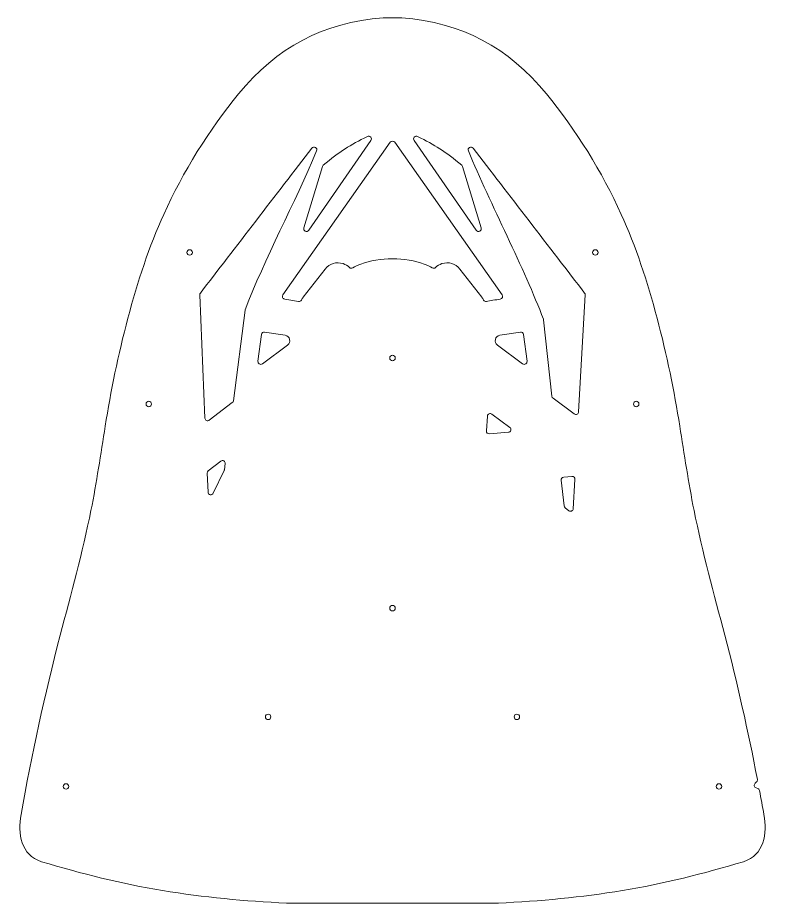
# Model space of a CAD drawing. Header units: millimetres. Extents: x -1094 to 1185, y 216 to 570.
# Drawn here: x -112.2 to 162.2, y 215.8 to 540 of the extents above; entities that cross this region are included whole.
import ezdxf

# ---------------------------------------------------------------- set-up
doc = ezdxf.new("R2010")
doc.units = ezdxf.units.MM
doc.header["$MEASUREMENT"] = 0
doc.layers.add('Camada 1', color=7, linetype='Continuous')

msp = doc.modelspace()

# ---------------------------------------------------------------- linework, layer by layer
at = {"layer": 'Camada 1', "lineweight": 20}
msp.add_open_spline([(153.4452, 230.9942), (138.8519, 226.5768), (124.1897, 222.9255), (109.142, 220.4258), (94.1027, 217.9274), (78.9741, 216.6047), (63.7601, 215.7771), (63.5611, 215.7662), (63.3619, 215.7608), (63.1626, 215.7608), (37.7162, 215.7608), (12.2698, 215.7608), (-13.1766, 215.7608), (-13.3759, 215.7608), (-13.5751, 215.7662), (-13.7741, 215.7771), (-28.988, 216.6047), (-44.1167, 217.9274), (-59.1559, 220.4257), (-74.2035, 222.9255), (-88.8656, 226.5768), (-103.4588, 230.9941), (-111.0886, 233.3034), (-112.1837, 241.418), (-110.9695, 248.2148), (-107.0148, 270.3543), (-102.3489, 292.1263), (-96.6316, 313.8814), (-92.633, 329.0967), (-88.4948, 344.1584), (-85.3719, 359.5927), (-83.2963, 369.8508), (-81.8241, 380.1585), (-80.1564, 390.4833), (-76.0948, 415.6289), (-69.2646, 444.8019), (-58.7455, 468.0038), (-51.7699, 483.3898), (-42.064, 499.1117), (-31.3272, 512.1546), (-17.4869, 528.9675), (-0.2344, 538.4467), (21.6083, 539.9093), (21.6944, 539.915), (21.7805, 539.9197), (21.8667, 539.9234), (21.9054, 539.9252), (21.9435, 539.9269), (21.9814, 539.9285), (23.3601, 539.993), (26.626, 539.9931), (28.0046, 539.9286), (28.0439, 539.9269), (28.0835, 539.9252), (28.1237, 539.9233), (28.2083, 539.9196), (28.2929, 539.9149), (28.3775, 539.9093), (50.2202, 538.4467), (67.4728, 528.9676), (81.3132, 512.1546), (92.05, 499.1117), (101.7559, 483.3898), (108.7315, 468.0038), (119.2506, 444.8019), (126.0808, 415.6289), (130.1424, 390.4833), (131.8101, 380.1585), (133.2823, 369.8508), (135.3579, 359.5927), (138.4808, 344.1584), (142.619, 329.0967), (146.6176, 313.8814), (151.2209, 296.3651), (155.1426, 278.8377), (158.5603, 261.1166), (158.6297, 260.7568), (158.5114, 260.4136), (158.235, 260.173), (158.235, 260.173), (157.7312, 259.7343), (157.7312, 259.7343), (157.4543, 259.4932), (157.3361, 259.1488), (157.4065, 258.7884), (157.4768, 258.4281), (157.7159, 258.1535), (158.0632, 258.0343), (158.0632, 258.0343), (158.0633, 258.0343), (158.0633, 258.0343), (158.0633, 258.0343), (158.6746, 257.8244), (158.6746, 257.8244), (159.0242, 257.7044), (159.2642, 257.4268), (159.3326, 257.0636), (159.8867, 254.12), (160.4275, 251.1706), (160.9555, 248.2148), (162.1695, 241.4181), (161.075, 233.3037), (153.4452, 230.9942)], degree=3, knots=[0, 0, 0, 0, 0.02941176, 0.02941176, 0.02941176, 0.05882353, 0.05882353, 0.05882353, 0.08823529, 0.08823529, 0.08823529, 0.11764706, 0.11764706, 0.11764706, 0.14705882, 0.14705882, 0.14705882, 0.17647059, 0.17647059, 0.17647059, 0.20588235, 0.20588235, 0.20588235, 0.23529412, 0.23529412, 0.23529412, 0.26470588, 0.26470588, 0.26470588, 0.29411765, 0.29411765, 0.29411765, 0.32352941, 0.32352941, 0.32352941, 0.35294118, 0.35294118, 0.35294118, 0.38235294, 0.38235294, 0.38235294, 0.41176471, 0.41176471, 0.41176471, 0.44117647, 0.44117647, 0.44117647, 0.47058824, 0.47058824, 0.47058824, 0.5, 0.5, 0.5, 0.52941176, 0.52941176, 0.52941176, 0.55882353, 0.55882353, 0.55882353, 0.58823529, 0.58823529, 0.58823529, 0.61764706, 0.61764706, 0.61764706, 0.64705882, 0.64705882, 0.64705882, 0.67647059, 0.67647059, 0.67647059, 0.70588235, 0.70588235, 0.70588235, 0.73529412, 0.73529412, 0.73529412, 0.76470588, 0.76470588, 0.76470588, 0.79411765, 0.79411765, 0.79411765, 0.82352941, 0.82352941, 0.82352941, 0.85294118, 0.85294118, 0.85294118, 0.88235294, 0.88235294, 0.88235294, 0.91176471, 0.91176471, 0.91176471, 0.94117647, 0.94117647, 0.94117647, 0.97058824, 0.97058824, 0.97058824, 1, 1, 1, 1], dxfattribs=at)
at = {"layer": 'Camada 1', "color": 1, "lineweight": 20}
for points, knots in [([(17.0759, 495.0245), (17.0759, 495.0245), (-5.6805, 462.1573), (-5.6805, 462.1573), (-5.9628, 461.7496), (-6.4901, 461.6104), (-6.9368, 461.8257), (-7.3836, 462.041), (-7.6032, 462.5402), (-7.4601, 463.0151), (-7.4601, 463.0151), (-0.6688, 485.5517), (-0.6688, 485.5517), (-0.6088, 485.751), (-0.5049, 485.9063), (-0.3436, 486.0379), (5.5926, 490.8847), (9.6084, 493.4352), (15.8118, 496.4908), (16.226, 496.6949), (16.7095, 496.5965), (17.0111, 496.2468), (17.3127, 495.897), (17.3388, 495.4042), (17.0759, 495.0245)], [0, 0, 0, 0, 0.125, 0.125, 0.125, 0.25, 0.25, 0.25, 0.375, 0.375, 0.375, 0.5, 0.5, 0.5, 0.625, 0.625, 0.625, 0.75, 0.75, 0.75, 0.875, 0.875, 0.875, 1, 1, 1, 1]), ([(50.6529, 485.5517), (50.6529, 485.5517), (57.4442, 463.0151), (57.4442, 463.0151), (57.5873, 462.5403), (57.3677, 462.041), (56.9209, 461.8257), (56.4742, 461.6104), (55.9469, 461.7496), (55.6646, 462.1573), (55.6646, 462.1573), (32.9082, 495.0244), (32.9082, 495.0244), (32.6453, 495.4041), (32.6714, 495.8968), (32.973, 496.2466), (33.2745, 496.5964), (33.7581, 496.6948), (34.1724, 496.4907), (40.3756, 493.4351), (44.3915, 490.8847), (50.3278, 486.0379), (50.489, 485.9063), (50.5929, 485.751), (50.6529, 485.5517)], [0, 0, 0, 0, 0.125, 0.125, 0.125, 0.25, 0.25, 0.25, 0.375, 0.375, 0.375, 0.5, 0.5, 0.5, 0.625, 0.625, 0.625, 0.75, 0.75, 0.75, 0.875, 0.875, 0.875, 1, 1, 1, 1]), ([(65.0919, 438.53), (65.0919, 438.53), (25.8108, 494.4), (25.8108, 494.4), (25.6176, 494.6747), (25.3288, 494.8247), (24.9929, 494.8248), (24.6571, 494.8249), (24.3682, 494.6749), (24.1749, 494.4002), (24.1749, 494.4002), (-15.1296, 438.534), (-15.1296, 438.534), (-15.3336, 438.2441), (-15.371, 437.8979), (-15.2336, 437.5711), (-15.0963, 437.2443), (-14.8228, 437.0288), (-14.473, 436.9717), (-14.473, 436.9717), (-9.3763, 436.1391), (-9.3763, 436.1391), (-8.9618, 436.0714), (-8.5688, 436.2549), (-8.3547, 436.6163), (-8.1482, 436.9651), (-7.9281, 437.3035), (-7.6946, 437.6407), (-7.6946, 437.6407), (0.3097, 447.9391), (0.3097, 447.9391), (1.8691, 449.9454), (4.4945, 450.7671), (6.9108, 449.9543), (7.8013, 449.6547), (8.582, 449.1649), (9.2184, 448.5382), (9.5416, 448.2199), (10.019, 448.1571), (10.4135, 448.381), (11.3592, 448.9175), (12.3475, 449.3856), (13.3766, 449.7824), (20.2526, 452.433), (29.7336, 452.433), (36.6095, 449.7823), (37.6385, 449.3856), (38.6265, 448.9177), (39.572, 448.3813), (39.9665, 448.1575), (40.4437, 448.2202), (40.7669, 448.5384), (41.4033, 449.1648), (42.1842, 449.6545), (43.0755, 449.9543), (45.4877, 450.7656), (48.1197, 449.9421), (49.6766, 447.9391), (49.6766, 447.9391), (57.6805, 437.6409), (57.6805, 437.6409), (57.9144, 437.3036), (58.1346, 436.9647), (58.3414, 436.6156), (58.5553, 436.2544), (58.9479, 436.0709), (59.3622, 436.1382), (60.5799, 436.3362), (62.8531, 436.7096), (64.4352, 436.968), (64.785, 437.0251), (65.0583, 437.2406), (65.1957, 437.5673), (65.3331, 437.894), (65.2957, 438.2401), (65.0919, 438.53)], [0, 0, 0, 0, 0.04, 0.04, 0.04, 0.08, 0.08, 0.08, 0.12, 0.12, 0.12, 0.16, 0.16, 0.16, 0.2, 0.2, 0.2, 0.24, 0.24, 0.24, 0.28, 0.28, 0.28, 0.32, 0.32, 0.32, 0.36, 0.36, 0.36, 0.4, 0.4, 0.4, 0.44, 0.44, 0.44, 0.48, 0.48, 0.48, 0.52, 0.52, 0.52, 0.56, 0.56, 0.56, 0.6, 0.6, 0.6, 0.64, 0.64, 0.64, 0.68, 0.68, 0.68, 0.72, 0.72, 0.72, 0.76, 0.76, 0.76, 0.8, 0.8, 0.8, 0.84, 0.84, 0.84, 0.88, 0.88, 0.88, 0.92, 0.92, 0.92, 0.96, 0.96, 0.96, 1, 1, 1, 1]), ([(-33.6408, 399.0989), (-33.6408, 399.0989), (-42.0511, 392.6239), (-42.0511, 392.6239), (-42.3546, 392.3902), (-42.7367, 392.348), (-43.0839, 392.51), (-43.431, 392.6719), (-43.6442, 392.9917), (-43.6602, 393.3745), (-43.6602, 393.3745), (-45.5451, 438.5426), (-45.5451, 438.5426), (-45.5553, 438.7875), (-45.4874, 439.0013), (-45.3376, 439.1953), (-32.9067, 455.2941), (-17.2611, 475.7128), (-4.5024, 492.252), (-4.1942, 492.6515), (-3.6457, 492.7593), (-3.2092, 492.5063), (-2.7729, 492.2534), (-2.5937, 491.7244), (-2.7866, 491.2585), (-10.5977, 472.4041), (-22.0322, 451.3754), (-28.8876, 433.0946), (-28.9158, 433.0194), (-28.9323, 432.9525), (-28.9427, 432.8729), (-28.9427, 432.8729), (-33.2592, 399.762), (-33.2592, 399.762), (-33.2948, 399.489), (-33.4227, 399.2668), (-33.6408, 399.0989)], [0, 0, 0, 0, 0.08333333, 0.08333333, 0.08333333, 0.16666667, 0.16666667, 0.16666667, 0.25, 0.25, 0.25, 0.33333333, 0.33333333, 0.33333333, 0.41666667, 0.41666667, 0.41666667, 0.5, 0.5, 0.5, 0.58333333, 0.58333333, 0.58333333, 0.66666667, 0.66666667, 0.66666667, 0.75, 0.75, 0.75, 0.83333333, 0.83333333, 0.83333333, 0.91666667, 0.91666667, 0.91666667, 1, 1, 1, 1]), ([(95.5236, 438.5347), (95.5236, 438.5347), (93.1274, 395.6627), (93.1274, 395.6627), (93.1064, 395.2859), (92.8954, 394.9735), (92.5537, 394.8132), (92.2121, 394.6529), (91.8369, 394.6903), (91.5337, 394.9149), (91.5337, 394.9149), (83.7568, 400.6765), (83.7568, 400.6765), (83.5248, 400.8484), (83.3897, 401.0834), (83.3581, 401.3704), (83.3581, 401.3704), (80.271, 429.38), (80.271, 429.38), (80.2614, 429.4667), (80.2442, 429.5397), (80.2136, 429.6214), (73.3392, 447.9491), (60.7985, 471.8076), (52.7636, 491.2682), (52.5714, 491.7342), (52.7509, 492.2625), (53.1871, 492.5151), (53.6236, 492.7678), (54.1718, 492.6599), (54.4799, 492.2606), (67.238, 475.7221), (82.8844, 455.3022), (95.3168, 439.2016), (95.4696, 439.0036), (95.5376, 438.7844), (95.5236, 438.5347)], [0, 0, 0, 0, 0.08333333, 0.08333333, 0.08333333, 0.16666667, 0.16666667, 0.16666667, 0.25, 0.25, 0.25, 0.33333333, 0.33333333, 0.33333333, 0.41666667, 0.41666667, 0.41666667, 0.5, 0.5, 0.5, 0.58333333, 0.58333333, 0.58333333, 0.66666667, 0.66666667, 0.66666667, 0.75, 0.75, 0.75, 0.83333333, 0.83333333, 0.83333333, 0.91666667, 0.91666667, 0.91666667, 1, 1, 1, 1]), ([(-13.4031, 420.124), (-13.4031, 420.124), (-22.6493, 413.2741), (-22.6493, 413.2741), (-22.9783, 413.0303), (-23.397, 413.0078), (-23.7503, 413.2149), (-24.1036, 413.4219), (-24.2885, 413.7983), (-24.2365, 414.2045), (-24.2365, 414.2045), (-22.9784, 424.0421), (-22.9784, 424.0421), (-22.9428, 424.3205), (-22.8108, 424.5471), (-22.5863, 424.7154), (-22.3617, 424.8837), (-22.1072, 424.9468), (-21.83, 424.9029), (-21.83, 424.9029), (-14.2806, 423.7063), (-14.2806, 423.7063), (-13.468, 423.5775), (-12.8468, 423.006), (-12.6512, 422.2067), (-12.4555, 421.4076), (-12.742, 420.6138), (-13.4031, 420.124)], [0, 0, 0, 0, 0.11111111, 0.11111111, 0.11111111, 0.22222222, 0.22222222, 0.22222222, 0.33333333, 0.33333333, 0.33333333, 0.44444444, 0.44444444, 0.44444444, 0.55555556, 0.55555556, 0.55555556, 0.66666667, 0.66666667, 0.66666667, 0.77777778, 0.77777778, 0.77777778, 0.88888889, 0.88888889, 0.88888889, 1, 1, 1, 1]), ([(72.9644, 424.0427), (72.9644, 424.0427), (74.223, 414.2015), (74.223, 414.2015), (74.275, 413.7953), (74.09, 413.4189), (73.7367, 413.2119), (73.3835, 413.0048), (72.9648, 413.0274), (72.6358, 413.2711), (72.6358, 413.2711), (63.3857, 420.124), (63.3857, 420.124), (62.7245, 420.6137), (62.438, 421.4075), (62.6336, 422.2067), (62.8293, 423.006), (63.4504, 423.5775), (64.2631, 423.7063), (64.2631, 423.7063), (71.8159, 424.9035), (71.8159, 424.9035), (72.0931, 424.9474), (72.3476, 424.8843), (72.5722, 424.716), (72.7968, 424.5477), (72.9288, 424.3211), (72.9644, 424.0427)], [0, 0, 0, 0, 0.11111111, 0.11111111, 0.11111111, 0.22222222, 0.22222222, 0.22222222, 0.33333333, 0.33333333, 0.33333333, 0.44444444, 0.44444444, 0.44444444, 0.55555556, 0.55555556, 0.55555556, 0.66666667, 0.66666667, 0.66666667, 0.77777778, 0.77777778, 0.77777778, 0.88888889, 0.88888889, 0.88888889, 1, 1, 1, 1]), ([(67.919, 390.0082), (68.2604, 389.7553), (68.4021, 389.3382), (68.2852, 388.9297), (68.1683, 388.5213), (67.8276, 388.2421), (67.4041, 388.2079), (67.4041, 388.2079), (60.4694, 387.6492), (60.4694, 387.6492), (60.1697, 387.625), (59.9022, 387.7221), (59.6879, 387.9329), (59.4735, 388.1436), (59.372, 388.4094), (59.391, 388.7095), (59.391, 388.7095), (59.7368, 394.1493), (59.7368, 394.1493), (59.7607, 394.5247), (59.9724, 394.8344), (60.3135, 394.9928), (60.6545, 395.1513), (61.0278, 395.1132), (61.33, 394.8894), (61.33, 394.8894), (67.919, 390.0082), (67.919, 390.0082)], [0, 0, 0, 0, 0.11111111, 0.11111111, 0.11111111, 0.22222222, 0.22222222, 0.22222222, 0.33333333, 0.33333333, 0.33333333, 0.44444444, 0.44444444, 0.44444444, 0.55555556, 0.55555556, 0.55555556, 0.66666667, 0.66666667, 0.66666667, 0.77777778, 0.77777778, 0.77777778, 0.88888889, 0.88888889, 0.88888889, 1, 1, 1, 1]), ([(-42.433, 374.126), (-42.433, 374.126), (-37.8644, 377.6434), (-37.8644, 377.6434), (-37.537, 377.8954), (-37.1137, 377.9238), (-36.7556, 377.7178), (-36.3975, 377.5117), (-36.2093, 377.1314), (-36.2627, 376.7217), (-36.2627, 376.7217), (-36.5505, 374.5139), (-36.5505, 374.5139), (-36.5649, 374.4035), (-36.5923, 374.3113), (-36.6404, 374.2109), (-36.6404, 374.2109), (-40.6287, 365.8919), (-40.6287, 365.8919), (-40.8298, 365.4725), (-41.2761, 365.2511), (-41.7317, 365.3447), (-42.1873, 365.4382), (-42.5102, 365.8178), (-42.5296, 366.2825), (-42.5296, 366.2825), (-42.8221, 373.2919), (-42.8221, 373.2919), (-42.8361, 373.627), (-42.6987, 373.9214), (-42.433, 374.126)], [0, 0, 0, 0, 0.1, 0.1, 0.1, 0.2, 0.2, 0.2, 0.3, 0.3, 0.3, 0.4, 0.4, 0.4, 0.5, 0.5, 0.5, 0.6, 0.6, 0.6, 0.7, 0.7, 0.7, 0.8, 0.8, 0.8, 0.9, 0.9, 0.9, 1, 1, 1, 1]), ([(91.7474, 370.9712), (91.7474, 370.9712), (91.1466, 360.2209), (91.1466, 360.2209), (91.1252, 359.838), (90.907, 359.521), (90.557, 359.3642), (90.2071, 359.2074), (89.8252, 359.2555), (89.5252, 359.4944), (89.5252, 359.4944), (88.1496, 360.5897), (88.1496, 360.5897), (87.9333, 360.7619), (87.8088, 360.9876), (87.7785, 361.2625), (87.7785, 361.2625), (86.7411, 370.6747), (86.7411, 370.6747), (86.7104, 370.9536), (86.7854, 371.2047), (86.9641, 371.421), (87.1427, 371.6373), (87.3752, 371.7585), (87.6548, 371.781), (87.6548, 371.781), (90.6687, 372.0238), (90.6687, 372.0238), (90.967, 372.0478), (91.2331, 371.9517), (91.4473, 371.7427), (91.6615, 371.5337), (91.7641, 371.27), (91.7474, 370.9712)], [0, 0, 0, 0, 0.09090909, 0.09090909, 0.09090909, 0.18181818, 0.18181818, 0.18181818, 0.27272727, 0.27272727, 0.27272727, 0.36363636, 0.36363636, 0.36363636, 0.45454545, 0.45454545, 0.45454545, 0.54545455, 0.54545455, 0.54545455, 0.63636364, 0.63636364, 0.63636364, 0.72727273, 0.72727273, 0.72727273, 0.81818182, 0.81818182, 0.81818182, 0.90909091, 0.90909091, 0.90909091, 1, 1, 1, 1])]:
    msp.add_open_spline(points, degree=3, knots=knots, dxfattribs=at)
at = {"layer": 'Camada 1', "color": 3, "lineweight": 20}
for points in [[(-49.2663, 455.0536), (-48.714, 455.0536), (-48.2663, 454.6059), (-48.2663, 454.0536), (-48.2663, 453.5013), (-48.714, 453.0536), (-49.2663, 453.0536), (-49.8186, 453.0536), (-50.2663, 453.5013), (-50.2663, 454.0536), (-50.2663, 454.6059), (-49.8186, 455.0536), (-49.2663, 455.0536)], [(99.2527, 455.0536), (98.7, 455.0536), (98.2527, 454.6063), (98.2527, 454.0536), (98.2527, 453.5009), (98.7, 453.0536), (99.2527, 453.0536), (99.8054, 453.0536), (100.2527, 453.5009), (100.2527, 454.0536), (100.2527, 454.6063), (99.8054, 455.0536), (99.2527, 455.0536)], [(24.993, 416.4157), (25.5453, 416.4157), (25.993, 415.968), (25.993, 415.4157), (25.993, 414.8634), (25.5453, 414.4157), (24.993, 414.4157), (24.4407, 414.4157), (23.993, 414.8634), (23.993, 415.4157), (23.993, 415.968), (24.4407, 416.4157), (24.993, 416.4157)], [(-64.2109, 399.5422), (-63.6586, 399.5422), (-63.2109, 399.0945), (-63.2109, 398.5422), (-63.2109, 397.9899), (-63.6586, 397.5422), (-64.2109, 397.5422), (-64.7632, 397.5422), (-65.2109, 397.9899), (-65.2109, 398.5422), (-65.2109, 399.0945), (-64.7632, 399.5422), (-64.2109, 399.5422)], [(114.1973, 399.5422), (113.6446, 399.5422), (113.1973, 399.0949), (113.1973, 398.5422), (113.1973, 397.9895), (113.6446, 397.5422), (114.1973, 397.5422), (114.75, 397.5422), (115.1973, 397.9895), (115.1973, 398.5422), (115.1973, 399.0949), (114.75, 399.5422), (114.1973, 399.5422)], [(24.993, 324.8066), (25.5453, 324.8066), (25.993, 324.3589), (25.993, 323.8066), (25.993, 323.2543), (25.5453, 322.8066), (24.993, 322.8066), (24.4407, 322.8066), (23.993, 323.2543), (23.993, 323.8066), (23.993, 324.3589), (24.4407, 324.8066), (24.993, 324.8066)], [(-20.5348, 284.9942), (-19.9825, 284.9942), (-19.5348, 284.5465), (-19.5348, 283.9942), (-19.5348, 283.4419), (-19.9825, 282.9942), (-20.5348, 282.9942), (-21.0871, 282.9942), (-21.5348, 283.4419), (-21.5348, 283.9942), (-21.5348, 284.5465), (-21.0871, 284.9942), (-20.5348, 284.9942)], [(70.5212, 284.9942), (69.9685, 284.9942), (69.5212, 284.5469), (69.5212, 283.9942), (69.5212, 283.4415), (69.9685, 282.9942), (70.5212, 282.9942), (71.0739, 282.9942), (71.5212, 283.4415), (71.5212, 283.9942), (71.5212, 284.5469), (71.0739, 284.9942), (70.5212, 284.9942)], [(-94.498, 259.5539), (-93.9457, 259.5539), (-93.498, 259.1062), (-93.498, 258.5539), (-93.498, 258.0016), (-93.9457, 257.5539), (-94.498, 257.5539), (-95.0503, 257.5539), (-95.498, 258.0016), (-95.498, 258.5539), (-95.498, 259.1062), (-95.0503, 259.5539), (-94.498, 259.5539)], [(144.4844, 259.5539), (143.9317, 259.5539), (143.4844, 259.1066), (143.4844, 258.5539), (143.4844, 258.0012), (143.9317, 257.5539), (144.4844, 257.5539), (145.0371, 257.5539), (145.4844, 258.0012), (145.4844, 258.5539), (145.4844, 259.1066), (145.0371, 259.5539), (144.4844, 259.5539)]]:
    msp.add_open_spline(points, degree=3, knots=[0, 0, 0, 0, 0.25, 0.25, 0.25, 0.5, 0.5, 0.5, 0.75, 0.75, 0.75, 1, 1, 1, 1], dxfattribs=at)

doc.saveas('drawing.dxf')
